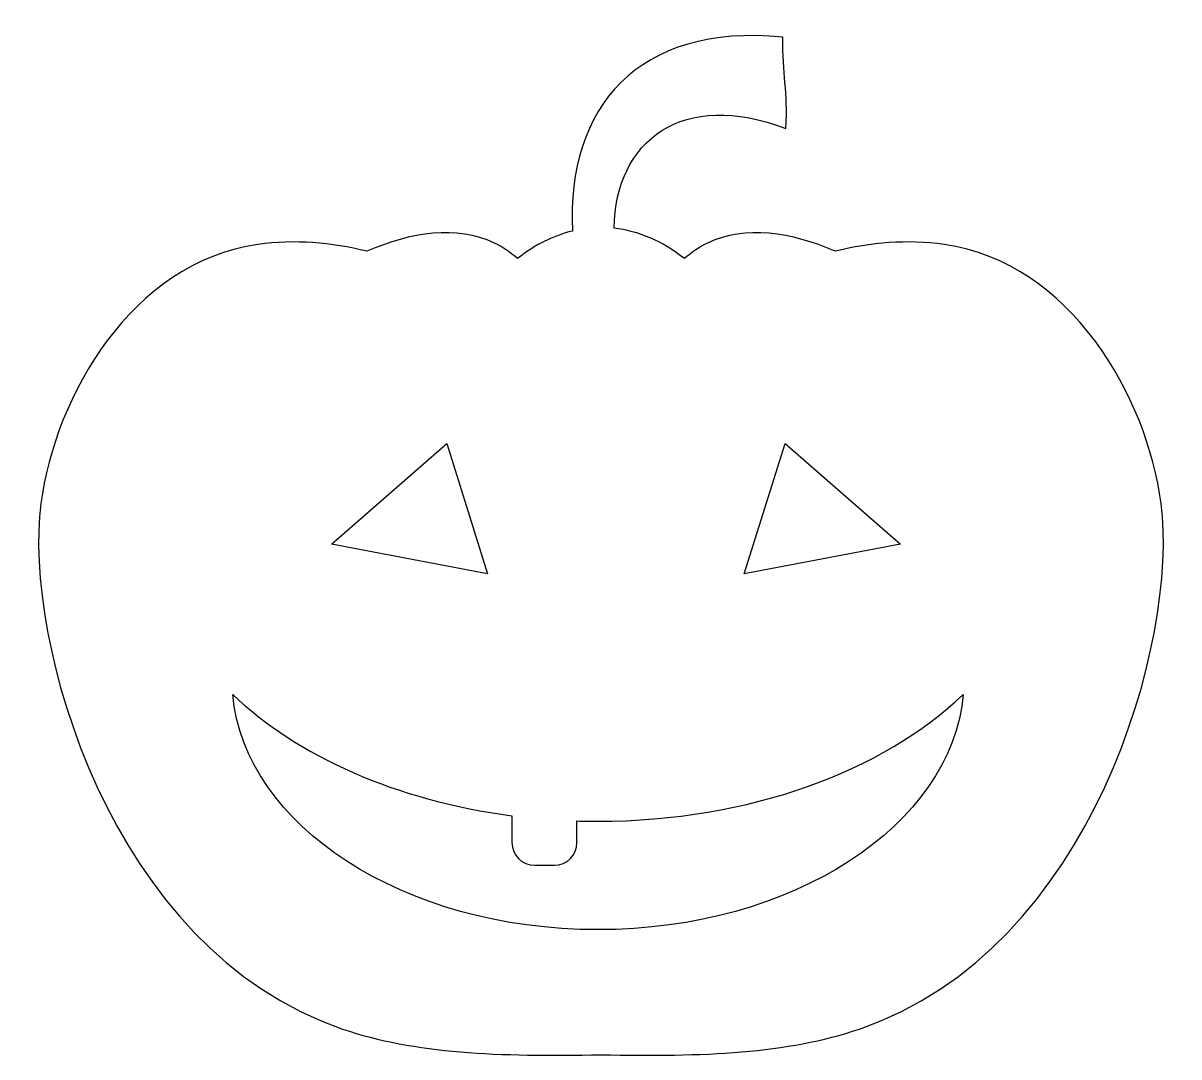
# Model space of a CAD drawing. Header units: centimetres. Extents: x -11.9 to 11.9, y -10.5 to 10.7.
import ezdxf

# ---------------------------------------------------------------- set-up
doc = ezdxf.new("R2010")
doc.units = ezdxf.units.CM
doc.header["$MEASUREMENT"] = 0
doc.layers.add('Layer 1', color=7, linetype='Continuous')

msp = doc.modelspace()

# ---------------------------------------------------------------- linework, layer by layer
at = {"layer": 'Layer 1'}
for points, knots in [([(-0.58752, 6.43072), (-0.70412, 8.97184), (0.74553, 10.69972), (3.73821, 10.41347), (3.73821, 10.41347), (3.72249, 9.64319), (3.84322, 9.30423), (3.79928, 8.5344), (3.79928, 8.5344), (1.68317, 9.35059), (0.30085, 8.29278), (0.26722, 6.48827), (0.26722, 6.48827), (0.76681, 6.42964), (1.26253, 6.22863), (1.71441, 5.86467), (1.71441, 5.86467), (1.86493, 5.99143), (2.02228, 6.10637), (2.18997, 6.18482), (2.18997, 6.18482), (2.96663, 6.5487), (3.90384, 6.41273), (4.81154, 6.01448), (4.81154, 6.01448), (5.54142, 6.19405), (6.28323, 6.26314), (7.05007, 6.1541), (7.05007, 6.1541), (9.64188, 5.78493), (11.21519, 3.04149), (11.50528, 0.8364), (11.50528, 0.8364), (11.87033, -1.93934), (10.11669, -8.32366), (5.30678, -9.95397), (5.30678, -9.95397), (3.82495, -10.45596), (2.10156, -10.52513), (0.00019, -10.48218), (0.00019, -10.48218), (-2.10169, -10.52517), (-3.82516, -10.45588), (-5.3068, -9.95397), (-5.3068, -9.95397), (-10.1167, -8.32369), (-11.87031, -1.93937), (-11.50526, 0.83637), (-11.50526, 0.83637), (-11.21509, 3.04141), (-9.64225, 5.78493), (-7.05021, 6.15407), (-7.05021, 6.15407), (-6.28358, 6.2631), (-5.54179, 6.19402), (-4.81176, 6.01445), (-4.81176, 6.01445), (-3.90405, 6.4127), (-2.96685, 6.5487), (-2.18995, 6.18479), (-2.18995, 6.18479), (-2.02228, 6.10634), (-1.86509, 5.99149), (-1.71478, 5.86464), (-1.71478, 5.86464), (-1.35976, 6.15058), (-0.97736, 6.3359), (-0.58752, 6.43072), (-0.58752, 6.43072), (-0.58752, 6.43072), (-0.58752, 6.43072), (-0.58752, 6.43072)], [0, 0, 0, 0, 0.05263158, 0.05263158, 0.05263158, 0.05263158, 0.10526316, 0.10526316, 0.10526316, 0.10526316, 0.15789474, 0.15789474, 0.15789474, 0.15789474, 0.21052632, 0.21052632, 0.21052632, 0.21052632, 0.26315789, 0.26315789, 0.26315789, 0.26315789, 0.31578947, 0.31578947, 0.31578947, 0.31578947, 0.36842105, 0.36842105, 0.36842105, 0.36842105, 0.42105263, 0.42105263, 0.42105263, 0.42105263, 0.47368421, 0.47368421, 0.47368421, 0.47368421, 0.52631579, 0.52631579, 0.52631579, 0.52631579, 0.57894737, 0.57894737, 0.57894737, 0.57894737, 0.63157895, 0.63157895, 0.63157895, 0.63157895, 0.68421053, 0.68421053, 0.68421053, 0.68421053, 0.73684211, 0.73684211, 0.73684211, 0.73684211, 0.78947368, 0.78947368, 0.78947368, 0.78947368, 0.84210526, 0.84210526, 0.84210526, 0.84210526, 0.89473684, 0.89473684, 0.89473684, 0.89473684, 1, 1, 1, 1]), ([(-2.32888, -0.60791), (-2.32888, -0.60791), (-3.16959, 2.06708), (-3.16959, 2.06708), (-3.16959, 2.06708), (-3.16959, 2.06708), (-5.53838, 0.0037), (-5.53838, 0.0037), (-5.53838, 0.0037), (-5.53838, 0.0037), (-2.32888, -0.60791), (-2.32888, -0.60791), (-2.32888, -0.60791), (-2.32888, -0.60791), (-2.32888, -0.60791), (-2.32888, -0.60791)], [0, 0, 0, 0, 0.2, 0.2, 0.2, 0.2, 0.4, 0.4, 0.4, 0.4, 0.6, 0.6, 0.6, 0.6, 1, 1, 1, 1]), ([(2.94403, -0.60791), (2.94403, -0.60791), (6.15348, 0.00367), (6.15348, 0.00367), (6.15348, 0.00367), (6.15348, 0.00367), (3.78464, 2.06705), (3.78464, 2.06705), (3.78464, 2.06705), (3.78464, 2.06705), (2.94403, -0.60791), (2.94403, -0.60791), (2.94403, -0.60791), (2.94403, -0.60791), (2.94403, -0.60791), (2.94403, -0.60791)], [0, 0, 0, 0, 0.2, 0.2, 0.2, 0.2, 0.4, 0.4, 0.4, 0.4, 0.6, 0.6, 0.6, 0.6, 1, 1, 1, 1]), ([(-0.0615, -5.68735), (-0.20636, -5.68735), (-0.35048, -5.6851), (-0.49367, -5.68066), (-0.49367, -5.68066), (-0.49367, -5.68066), (-0.49367, -6.12635), (-0.49367, -6.12635), (-0.49367, -6.12635), (-0.49367, -6.3827), (-0.70137, -6.59098), (-0.9583, -6.59098), (-0.9583, -6.59098), (-0.9583, -6.59098), (-1.36378, -6.59098), (-1.36378, -6.59098), (-1.36378, -6.59098), (-1.62064, -6.59098), (-1.82834, -6.3827), (-1.82834, -6.12635), (-1.82834, -6.12635), (-1.82834, -6.12635), (-1.82834, -5.57409), (-1.82834, -5.57409), (-1.82834, -5.57409), (-4.20054, -5.26614), (-6.24133, -4.35007), (-7.56427, -3.08216), (-7.56427, -3.08216), (-7.32281, -5.77792), (-4.05719, -7.91319), (-0.06151, -7.91319), (-0.06151, -7.91319), (3.93383, -7.91314), (7.20022, -5.77792), (7.44128, -3.082), (7.44128, -3.082), (5.79992, -4.6555), (3.05227, -5.68743), (-0.0615, -5.68735)], [0, 0, 0, 0, 0.09090909, 0.09090909, 0.09090909, 0.09090909, 0.18181818, 0.18181818, 0.18181818, 0.18181818, 0.27272727, 0.27272727, 0.27272727, 0.27272727, 0.36363636, 0.36363636, 0.36363636, 0.36363636, 0.45454545, 0.45454545, 0.45454545, 0.45454545, 0.54545455, 0.54545455, 0.54545455, 0.54545455, 0.63636364, 0.63636364, 0.63636364, 0.63636364, 0.72727273, 0.72727273, 0.72727273, 0.72727273, 0.81818182, 0.81818182, 0.81818182, 0.81818182, 1, 1, 1, 1])]:
    msp.add_open_spline(points, degree=3, knots=knots, dxfattribs=at)

doc.saveas('drawing.dxf')
